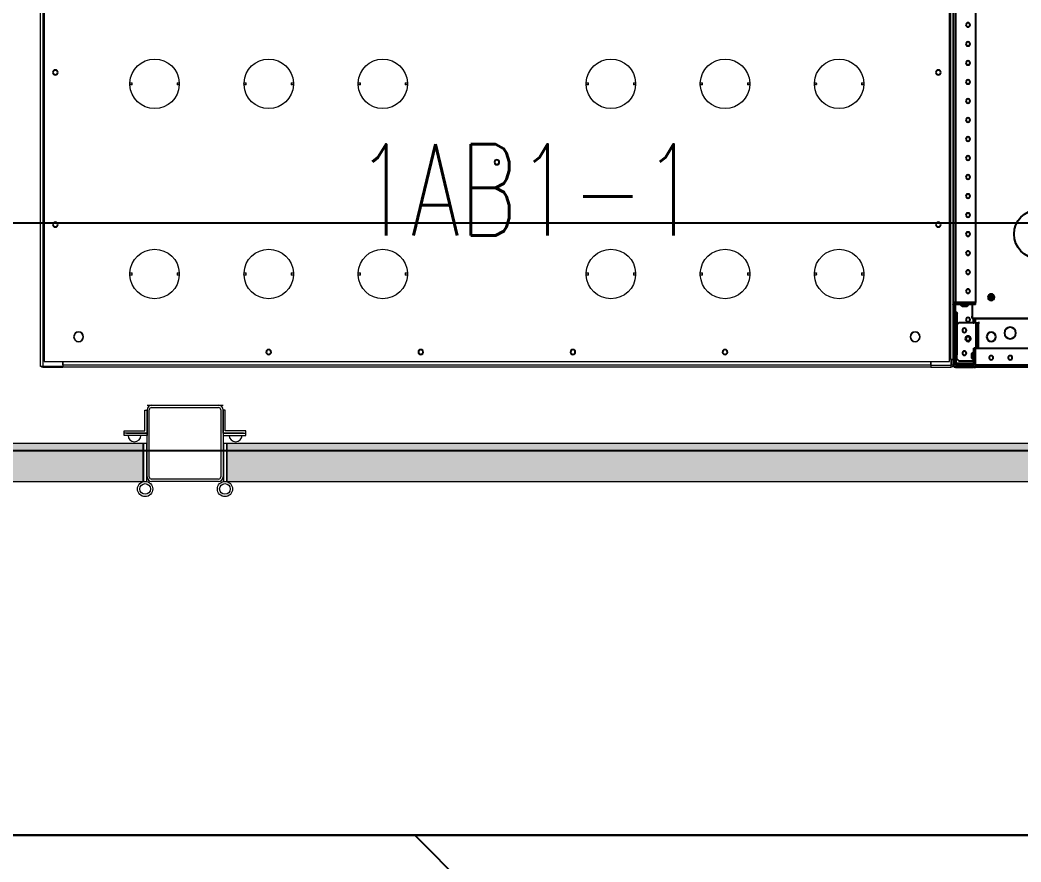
# Model space of a CAD drawing. Extents: x 758840 to 1108724, y -102573 to 143521.
# Drawn here: x 814928 to 816244, y 69992 to 71099 of the extents above; entities that cross this region are included whole.
import ezdxf
from ezdxf.xclip import XClip

# ---------------------------------------------------------------- set-up
doc = ezdxf.new("R2010")
doc.units = 0
doc.header["$LTSCALE"] = 1000
doc.header["$MEASUREMENT"] = 0
for name, color, linetype in [('02电气-设备', 255, 'Continuous'), ('02电气-设备基础', 252, 'Continuous'), ('LWIRE', 1, 'Continuous'), ('电缆沟', 2, 'Continuous'), ('钢盖板', 6, 'Continuous')]:
    doc.layers.add(name, color=color, linetype=linetype)
doc.layers.add('细实线', color=3, linetype='Continuous', lineweight=5)
doc.styles.add('电气文字', font='txtd.shx', dxfattribs={"width": 0.8, "height": 3.5, "bigfont": 'HZTXT.shx'})

# ---------------------------------------------------------------- blocks, each defined once
blk = doc.blocks.new('332525')
at = {"color": 0, "lineweight": 15}
for p, q in [((1935745.8, 679933.7), (1935745.8, 679960.7)), ((1935745.8, 679960.7), (1935748.8, 679960.7)), ((1935748.8, 679960.7), (1935748.8, 679930.7)), ((1935718.8, 679933.7), (1935745.8, 679933.7)), ((1935718.8, 679930.7), (1935718.8, 679933.7)), ((1935748.8, 679930.7), (1935718.8, 679930.7)), ((1935748.8, 679930.7), (1935745.8, 679930.7)), ((1935748.8, 679933.7), (1935748.8, 679930.7))]:
    blk.add_line(p, q, dxfattribs=at)
blk = doc.blocks.new('联络柜')
at = {"linetype": 'Continuous', "lineweight": 25}
for p, q in [((1194, 1115), (1194, 85)), ((1197, 1115), (1197, 82)), ((1167.5, 517.5), (1167.5, 85)), ((1147, 94.7), (1147, 89.3)), ((1167.5, 85), (1194, 85)), ((1167.5, 82.5), (1167.5, 85)), ((1167.5, 82.5), (1194, 82.5)), ((1172, 82.5), (1172, 64.5)), ((1177.2, 82.5), (1177.2, 81.5)), ((1177.2, 81.5), (1178.7, 80)), ((1178.7, 80), (1185.2, 80)), ((1185.2, 80), (1186.8, 81.5)), ((1186.8, 81.5), (1186.8, 82.5)), ((1194, 85), (1197, 85)), ((1194, 72.7), (1194, 82.5)), ((1194.5, 85), (1194.5, 85)), ((1194.5, 3), (1194.5, 82)), ((1197, 82), (1197, 3)), ((1172, 67), (1172.5, 67)), ((1172.5, 67), (1172.5, 64.5)), ((1191.8, 58.8), (1191.8, 70.9)), ((1194.3, 70.9), (1191.8, 70.9)), ((1194.3, 58.8), (1194.3, 70.9)), ((1194.4, 70.9), (1194.4, 72.7)), ((1194.4, 70.9), (1194.4, 28.5)), ((1194.5, 70.9), (1194.4, 70.9)), ((1167.5, 64), (26.5, 64)), ((1172, 64.5), (897, 64.5)), ((1162.5, 58.6), (1162.5, 58.5)), ((1167.5, 58.6), (1162.5, 58.6)), ((1162.5, 58.5), (1164.3, 58.5)), ((1164.4, 58.5), (1164.3, 58.5)), ((1164.3, 58.5), (1164.3, 25)), ((1167, 58.5), (1164.4, 58.5)), ((1164.4, 58.5), (1164.4, 25)), ((1167, 58.5), (1189.5, 58.5)), ((1167, 58.5), (1167, 25)), ((1167.5, 58.6), (1167.5, 64.5)), ((1167.5, 58.6), (1170, 58.6)), ((1170, 58.6), (1170, 64.5)), ((1170.5, 58.6), (1170, 58.6)), ((1170.5, 64.5), (1170.5, 58.6)), ((1170.5, 58.6), (1171.8, 58.6)), ((1171.8, 58.6), (1171.8, 58.5)), ((1172, 64.5), (1172.5, 64.5)), ((1189.5, 58.5), (1191.8, 56.2)), ((1191.8, 58.8), (1194.3, 58.8)), ((1191.8, 54.5), (1191.8, 58.8)), ((1191.8, 54.5), (1194.3, 54.5)), ((1191.8, 16.3), (1191.8, 54.5)), ((1194.3, 54.5), (1194.3, 58.8)), ((1194.3, 16.3), (1194.3, 54.5)), ((1194.4, 28.5), (1194.5, 28.5)), ((1167.5, 25), (26.5, 25)), ((1167.5, 25), (1170, 25)), ((1167.5, 3), (1167.5, 25)), ((1170, 3), (1170, 25)), ((1171, 19.8), (1170, 19.8)), ((1172.5, 18.2), (1171, 19.8)), ((1172.5, 11.8), (1172.5, 18.2)), ((1191.8, 16.3), (1194.3, 16.3)), ((1192.5, 16.3), (1192.5, 11.5)), ((1194, 10.2), (1194, 16.3)), ((23.5, 0), (1167.5, 0)), ((1167.5, 3), (26.5, 3)), ((1167.5, 0), (1167.5, 3)), ((1167.5, 2.7), (1167.5, 2.7)), ((1167.5, 2.5), (1167.5, 2.5)), ((1170, 0), (1167.5, 0)), ((1170, 10.2), (1171, 10.2)), ((1189.5, 8.5), (1170, 8.5)), ((1189.5, 5.2), (1170, 5.2)), ((1170, 0), (1170, 0)), ((1189.5, 2.7), (1170.1, 2.7)), ((1194, 2.5), (1170.5, 2.5)), ((1194, 0), (1170.5, 0)), ((1171, 10.2), (1172.5, 11.8)), ((1192.5, 11.5), (1189.5, 8.5)), ((1189.5, 2.7), (1189.5, 5.2)), ((1192.5, 5.2), (1189.5, 5.2)), ((1192.5, 2.7), (1189.5, 2.7)), ((1192.5, 2.7), (1192.5, 5.2)), ((1193.7, 10.2), (1193.7, 2.5)), ((1194, 10.2), (1193.7, 10.2)), ((1194.5, 10.2), (1194, 10.2))]:
    blk.add_line(p, q, dxfattribs=at)
for centre, radius in [((1177.5, 450), 2.7), ((1177.5, 425), 2.7), ((1177.5, 400), 2.7), ((1177.5, 375), 2.7), ((1177.5, 350), 2.7), ((1177.5, 325), 2.7), ((1177.5, 300), 2.7), ((1177.5, 275), 2.7), ((1177.5, 250), 2.7), ((1177.5, 225), 2.7), ((1177.5, 200), 2.7), ((1177.5, 175), 2.7), ((1177.5, 150), 2.7), ((1177.5, 125), 2.7), ((1147, 92), 4.25), ((1147, 92), 2.7), ((1177.5, 100), 2.7), ((1177.5, 62.5), 2.7), ((1122, 45), 7.5), ((1147, 40), 6), ((1177.5, 37.5), 3.55), ((1177.5, 37.5), 2.7), ((1182.2, 48.5), 2.7), ((1122, 12.5), 2.7), ((1147, 12.5), 2.7), ((1182.2, 18.5), 2.7)]:
    blk.add_circle(centre, radius, dxfattribs=at)
for centre, radius, start, end in [((1084.5, 175), 32.5, 272.6454, 87.3546), ((1194, 82), 3, 0, 90), ((1194, 82), 0.5, 360, 90), ((1194.1, 70.4), 2.32, 81.9505, 168.5782), ((1194.4, 70.8), 0.0893, 81.9505, 168.5782), ((1194.4, 72.8), 0.0893, 261.9505, 348.5782), ((1194.4, 28.4), 0.0893, 81.9505, 168.5782), ((1170.5, 3), 3, 180, 270), ((1170.5, 3), 0.5, 180, 270), ((1194, 3), 0.5, 270, 0), ((1194, 3), 3, 270, 0)]:
    blk.add_arc(centre, radius, start, end, dxfattribs=at)
blk = doc.blocks.new('低压总进线柜')
at = {"linetype": 'Continuous', "lineweight": 15}
for p, q in [((0, 1199), (-3, 1199)), ((-3, 1199), (-3, 10.2)), ((0, 1200), (0.3, 1200)), ((0, 1199), (0, 1200)), ((26.5, 1199), (0, 1199)), ((0, 10.2), (0, 1199)), ((0.3, 1200), (0.3, 1199)), ((0.3, 1200), (1.8, 1200)), ((1.8, 1200), (26.5, 1200)), ((1.8, 1200), (1.8, 1199)), ((26.5, 1200), (26.5, 1199)), ((1167.5, 1200), (26.5, 1200)), ((26.5, 1200), (26.5, 1200)), ((26.5, 1192.5), (26.5, 1199)), ((1167.5, 1200), (1167.5, 1199.2)), ((1167.5, 1200), (1194, 1200)), ((1167.5, 1197.5), (1167.5, 1199.2)), ((1194, 1197.5), (1194, 1200)), ((2, 1192.5), (1192, 1192.5)), ((2, 717.5), (2, 1192.5)), ((26.5, 1197), (1167.5, 1197)), ((26.5, 1197), (26.5, 1192.5)), ((1193.7, 1197.5), (1167.5, 1197.5)), ((1167.5, 1197.5), (1167.5, 1192.5)), ((1167.5, 1192.5), (1167.5, 1197)), ((1192, 1192.5), (1192, 717.5)), ((1193.7, 1189.8), (1193.7, 1197.5)), ((1193.7, 1197.5), (1194, 1197.5)), ((1194, 1189.8), (1193.7, 1189.8)), ((1194, 1189.8), (1194, 1197.5)), ((1194, 1189.8), (1194, 1)), ((1197, 1189.8), (1194, 1189.8)), ((1194.5, 1197), (1197, 1197)), ((1194.5, 1190), (1194.5, 1197)), ((1194.5, 1190), (1197, 1190)), ((1194.5, 1189.8), (1194.5, 1190)), ((1197, 1190), (1197, 1197)), ((1197, 1189.8), (1197, 1190)), ((1197, 1), (1197, 1189.8)), ((117.5, 1079), (114.5, 1079)), ((114.5, 1076), (117.5, 1076)), ((179.5, 1079), (176.5, 1079)), ((176.5, 1076), (179.5, 1076)), ((267.5, 1079), (264.5, 1079)), ((264.5, 1076), (267.5, 1076)), ((329.5, 1079), (326.5, 1079)), ((326.5, 1076), (329.5, 1076)), ((417.5, 1079), (414.5, 1079)), ((414.5, 1076), (417.5, 1076)), ((479.5, 1079), (476.5, 1079)), ((476.5, 1076), (479.5, 1076)), ((717.5, 1079), (714.5, 1079)), ((714.5, 1076), (717.5, 1076)), ((779.5, 1079), (776.5, 1079)), ((776.5, 1076), (779.5, 1076)), ((867.5, 1079), (864.5, 1079)), ((864.5, 1076), (867.5, 1076)), ((929.5, 1079), (926.5, 1079)), ((926.5, 1076), (929.5, 1076)), ((1017.5, 1079), (1014.5, 1079)), ((1014.5, 1076), (1017.5, 1076)), ((1079.5, 1079), (1076.5, 1079)), ((1076.5, 1076), (1079.5, 1076)), ((117.5, 829), (114.5, 829)), ((114.5, 826), (117.5, 826)), ((179.5, 829), (176.5, 829)), ((176.5, 826), (179.5, 826)), ((267.5, 829), (264.5, 829)), ((264.5, 826), (267.5, 826)), ((329.5, 829), (326.5, 829)), ((326.5, 826), (329.5, 826)), ((417.5, 829), (414.5, 829)), ((414.5, 826), (417.5, 826)), ((479.5, 829), (476.5, 829)), ((476.5, 826), (479.5, 826)), ((717.5, 829), (714.5, 829)), ((714.5, 826), (717.5, 826)), ((779.5, 829), (776.5, 829)), ((776.5, 826), (779.5, 826)), ((867.5, 829), (864.5, 829)), ((864.5, 826), (867.5, 826)), ((929.5, 829), (926.5, 829)), ((926.5, 826), (929.5, 826)), ((1017.5, 829), (1014.5, 829)), ((1014.5, 826), (1017.5, 826)), ((1079.5, 829), (1076.5, 829)), ((1076.5, 826), (1079.5, 826))]:
    blk.add_line(p, q, dxfattribs=at)
for centre, radius in [((297, 1180), 3.55), ((297, 1180), 2.7), ((497, 1180), 3.55), ((497, 1180), 2.7), ((697, 1180), 3.55), ((697, 1180), 2.7), ((897, 1180), 3.55), ((897, 1180), 2.7), ((47, 1160), 6.5), ((47, 1160), 6), ((1147, 1160), 6.5), ((1147, 1160), 6), ((16.5, 1012.5), 3.55), ((16.5, 1012.5), 2.7), ((1177.5, 1012.5), 3.55), ((1177.5, 1012.5), 2.7), ((597, 930.5), 3.55), ((597, 930.5), 2.7), ((16.5, 812.5), 3.55), ((1177.5, 812.5), 3.55), ((16.5, 812.5), 2.7), ((1177.5, 812.5), 2.7)]:
    blk.add_circle(centre, radius, dxfattribs=at)
for centre, radius, start, end in [((0, 1197), 3, 90, 138.1897), ((1194, 1197), 3, 0, 90), ((1194, 1197), 0.5, 0, 90), ((147, 1077.5), 32.5, 2.6454, 177.3546), ((297, 1077.5), 32.5, 2.6454, 177.3546), ((447, 1077.5), 32.5, 2.6454, 177.3546), ((747, 1077.5), 32.5, 2.6454, 177.3546), ((897, 1077.5), 32.5, 2.6454, 177.3546), ((1047, 1077.5), 32.5, 2.6454, 177.3546), ((147, 1077.5), 32.5, 177.3546, 182.6454), ((147, 1077.5), 32.5, 182.6454, 357.3546), ((147, 1077.5), 29.5, 177.0854, 182.9146), ((147, 1077.5), 29.5, 357.0854, 2.9146), ((147, 1077.5), 32.5, 357.3546, 2.6454), ((297, 1077.5), 32.5, 177.3546, 182.6454), ((297, 1077.5), 32.5, 182.6454, 357.3546), ((297, 1077.5), 29.5, 177.0854, 182.9146), ((297, 1077.5), 29.5, 357.0854, 2.9146), ((297, 1077.5), 32.5, 357.3546, 2.6454), ((447, 1077.5), 32.5, 177.3546, 182.6454), ((447, 1077.5), 32.5, 182.6454, 357.3546), ((447, 1077.5), 29.5, 177.0854, 182.9146), ((447, 1077.5), 29.5, 357.0854, 2.9146), ((447, 1077.5), 32.5, 357.3546, 2.6454), ((747, 1077.5), 32.5, 177.3546, 182.6454), ((747, 1077.5), 32.5, 182.6454, 357.3546), ((747, 1077.5), 29.5, 177.0854, 182.9146), ((747, 1077.5), 29.5, 357.0854, 2.9146), ((747, 1077.5), 32.5, 357.3546, 2.6454), ((897, 1077.5), 32.5, 177.3546, 182.6454), ((897, 1077.5), 32.5, 182.6454, 357.3546), ((897, 1077.5), 29.5, 177.0854, 182.9146), ((897, 1077.5), 29.5, 357.0854, 2.9146), ((897, 1077.5), 32.5, 357.3546, 2.6454), ((1047, 1077.5), 32.5, 177.3546, 182.6454), ((1047, 1077.5), 32.5, 182.6454, 357.3546), ((1047, 1077.5), 29.5, 177.0854, 182.9146), ((1047, 1077.5), 29.5, 357.0854, 2.9146), ((1047, 1077.5), 32.5, 357.3546, 2.6454), ((147, 827.5), 32.5, 2.6454, 177.3546), ((297, 827.5), 32.5, 2.6454, 177.3546), ((447, 827.5), 32.5, 2.6454, 177.3546), ((747, 827.5), 32.5, 2.6454, 177.3546), ((897, 827.5), 32.5, 2.6454, 177.3546), ((1047, 827.5), 32.5, 2.6454, 177.3546), ((147, 827.5), 32.5, 177.3546, 182.6454), ((147, 827.5), 32.5, 182.6454, 357.3546), ((147, 827.5), 29.5, 177.0854, 182.9146), ((147, 827.5), 29.5, 357.0854, 2.9146), ((147, 827.5), 32.5, 357.3546, 2.6454), ((297, 827.5), 32.5, 177.3546, 182.6454), ((297, 827.5), 32.5, 182.6454, 357.3546), ((297, 827.5), 29.5, 177.0854, 182.9146), ((297, 827.5), 29.5, 357.0854, 2.9146), ((297, 827.5), 32.5, 357.3546, 2.6454), ((447, 827.5), 32.5, 177.3546, 182.6454), ((447, 827.5), 32.5, 182.6454, 357.3546), ((447, 827.5), 29.5, 177.0854, 182.9146), ((447, 827.5), 29.5, 357.0854, 2.9146), ((447, 827.5), 32.5, 357.3546, 2.6454), ((747, 827.5), 32.5, 177.3546, 182.6454), ((747, 827.5), 32.5, 182.6454, 357.3546), ((747, 827.5), 29.5, 177.0854, 182.9146), ((747, 827.5), 29.5, 357.0854, 2.9146), ((747, 827.5), 32.5, 357.3546, 2.6454), ((897, 827.5), 32.5, 177.3546, 182.6454), ((897, 827.5), 32.5, 182.6454, 357.3546), ((897, 827.5), 29.5, 177.0854, 182.9146), ((897, 827.5), 29.5, 357.0854, 2.9146), ((897, 827.5), 32.5, 357.3546, 2.6454), ((1047, 827.5), 32.5, 177.3546, 182.6454), ((1047, 827.5), 32.5, 182.6454, 357.3546), ((1047, 827.5), 29.5, 177.0854, 182.9146), ((1047, 827.5), 29.5, 357.0854, 2.9146), ((1047, 827.5), 32.5, 357.3546, 2.6454)]:
    blk.add_arc(centre, radius, start, end, dxfattribs=at)
blk = doc.blocks.new('BD4-PAL0101-LVPM-02')
at = {"ltscale": 5}
h = blk.add_hatch(dxfattribs=at)
h.set_pattern_fill('隔热材料01', color=8, scale=80, angle=45)
h.set_pattern_definition([(315, (-6392441.697, 4851832.686), (28.28427125, 28.28427125), [4.0142, -35.9858]), (315, (-6392462.887, 4851811.496), (28.28427125, 28.28427125), [4.0142, -35.9858]), (135, (-6392429.262, 4851806.734), (-28.28427125, -28.28427125), [4.0142, -35.9858]), (135, (-6392436.936, 4851799.06), (-28.28427125, -28.28427125), [4.0142, -35.9858]), (225, (-6392414.405, 4851812.5), (28.28427125, -28.28427125), [40.0194, 0.0194]), (180, (-6392423.72, 4851806.025), (-28.2842, 28.2842), [3.4144, -53.1542]), (161.56505, (-6392398.85, 4851834.31), (-28.284169758, 28.28429741), [2.244, -87.1988]), (161.56505, (-6392427.134, 4851806.025), (-28.284169758, 28.28429741), [2.244, -87.1988]), (198.43495, (-6392391.177, 4851835.73), (-28.28429741, 28.28416976), [4.488, -84.9548]), (198.43495, (-6392419.46, 4851807.444), (-28.28429741, 28.28416976), [4.488, -84.9548]), (108.43495, (-6392403.817, 4851837.857), (-28.28429741, 28.284169758), [21.3712, -68.0716]), (108.43495, (-6392432.101, 4851809.573), (-28.28429741, 28.284169758), [21.3712, -68.0716]), (161.56505, (-6392413.413, 4851860.97), (-28.284169758, 28.28429741), [2.244, -87.1988]), (161.56505, (-6392441.697, 4851832.686), (-28.284169758, 28.28429741), [2.244, -87.1988]), (180, (-6392443.826, 4851833.395), (-28.2842, 28.2842), [3.4144, -53.1542]), (198.43495, (-6392418.956, 4851861.68), (-28.28429741, 28.28416976), [4.488, -84.9548]), (198.43495, (-6392447.24, 4851833.395), (-28.28429741, 28.28416976), [4.488, -84.9548]), (90, (-6392463.597, 4851813.625), (-28.2842, 28.2842), [3.4144, -53.1542]), (108.43495, (-6392434.603, 4851839.78), (-28.28429741, 28.284169758), [2.244, -87.1988]), (108.43495, (-6392462.887, 4851811.496), (-28.28429741, 28.284169758), [2.244, -87.1988]), (71.56505, (-6392435.313, 4851845.323), (-28.28416976, 28.28429741), [4.488, -84.9548]), (71.56505, (-6392463.597, 4851817.04), (-28.28416976, 28.28429741), [4.488, -84.9548]), (161.56505, (-6392411.49, 4851830.184), (-28.284169758, 28.28429741), [21.3712, -68.0716]), (161.56505, (-6392439.774, 4851801.9), (-28.284169758, 28.28429741), [21.3712, -68.0716]), (90, (-6392436.226, 4851793.518), (-28.2842, 28.2842), [3.4144, -53.1542]), (108.43495, (-6392407.942, 4851825.216), (-28.28429741, 28.284169758), [2.244, -87.1988]), (108.43495, (-6392436.226, 4851796.932), (-28.28429741, 28.284169758), [2.244, -87.1988]), (71.56505, (-6392409.36, 4851817.544), (-28.28416976, 28.28429741), [4.488, -84.9548]), (71.56505, (-6392437.646, 4851789.26), (-28.28416976, 28.28429741), [4.488, -84.9548])])
h.paths.add_polyline_path([(1944777.6, 712983.1), (1944212.1, 712983.1), (1944212.1, 712933.1), (1944777.6, 712933.1)])
h.paths.add_polyline_path([(1945348.1, 712983.1), (1944782.6, 712983.1), (1944782.6, 712933.1), (1945348.1, 712933.1)])
h.paths.add_polyline_path([(1943209.6, 712933.1), (1944102.1, 712933.1), (1944102.1, 712983.1), (1943209.6, 712983.1)])
h.paths.add_polyline_path([(1942312.1, 712933.1), (1943204.6, 712933.1), (1943204.6, 712983.1), (1942312.1, 712983.1)])
h.paths.add_polyline_path([(1942202.1, 712983.1), (1941309.6, 712983.1), (1941309.6, 712933.1), (1942202.1, 712933.1)])
h.paths.add_polyline_path([(1941304.6, 712933.1), (1941304.6, 712983.1), (1940412.1, 712983.1), (1940412.1, 712933.1)])
h.paths.add_polyline_path([(1939209.6, 712933.1), (1940302.1, 712933.1), (1940302.1, 712983.1), (1939209.6, 712983.1)])
h.paths.add_polyline_path([(1939204.6, 712933.1), (1939204.6, 712983.1), (1938112.1, 712983.1), (1938112.1, 712933.1)])
h.paths.add_polyline_path([(1936804.6, 712933.1), (1938002.1, 712933.1), (1938002.1, 712983.1), (1936804.6, 712983.1)])
h.paths.add_polyline_path([(1936799.6, 712933.1), (1936799.6, 712983.1), (1935602.1, 712983.1), (1935602.1, 712933.1)])
h.paths.add_polyline_path([(1934199.6, 712933.1), (1935492.1, 712933.1), (1935492.1, 712983.1), (1934199.6, 712983.1)])
h.paths.add_polyline_path([(1934194.6, 712933.1), (1934194.6, 712983.1), (1932902.1, 712983.1), (1932902.1, 712933.1)])
h.paths.add_polyline_path([(1932792.1, 712933.1), (1931952.1, 712933.1), (1931952.1, 712983.1), (1932792.1, 712983.1)])
at = {"lineweight": 15}
for p, q in [((1935497.1, 713033.1, 0), (1935597.1, 713033.1, 0)), ((1935467.1, 712993.6, 0), (1935467.1, 712996.6, 0)), ((1935497.1, 712996.6, 0), (1935470.1, 712996.6, 0)), ((1935470.1, 712996.6, 0), (1935497.1, 712996.6, 0)), ((1935497.1, 712996.6, 0), (1935497.1, 712993.6, 0)), ((1935597.1, 712996.6, 0), (1935624.1, 712996.6, 0)), ((1935624.1, 712996.6, 0), (1935597.1, 712996.6, 0)), ((1935597.1, 712996.6, 0), (1935597.1, 712993.6, 0)), ((1935627.1, 712993.6, 0), (1935627.1, 712996.6, 0)), ((1935497.1, 712993.6, 0), (1935467.1, 712993.6, 0)), ((1935492.6, 712983.1, 0), (1935492.6, 712932.9, 0)), ((1935496.6, 712983.1, 0), (1935492.6, 712983.1, 0)), ((1935496.6, 712983.1, 0), (1935496.6, 712932.9, 0)), ((1935597.1, 712993.6, 0), (1935627.1, 712993.6, 0)), ((1935597.6, 712983.1, 0), (1935597.6, 712932.9, 0)), ((1935601.6, 712983.1, 0), (1935597.6, 712983.1, 0)), ((1935601.6, 712983.1, 0), (1935601.6, 712932.9, 0))]:
    blk.add_line(p, q, dxfattribs=at)
at = {"linetype": 'ByBlock', "lineweight": 15}
for p, q in [((1935492.1, 712983.1, 0), (1934199.6, 712983.1, 0)), ((1935492.1, 712933.1, 0), (1935492.1, 712983.1, 0)), ((1936799.6, 712983.1, 0), (1935602.1, 712983.1, 0)), ((1935602.1, 712983.1, 0), (1935602.1, 712933.1, 0)), ((1934199.6, 712933.1, 0), (1935492.1, 712933.1, 0)), ((1935602.1, 712933.1, 0), (1936799.6, 712933.1, 0))]:
    blk.add_line(p, q, dxfattribs=at)
at = {"linetype": 'Continuous', "lineweight": 15}
blk.add_line((1935491.7, 712941.5, 0), (1935491.7, 712941.5, 0), dxfattribs=at)
at = {"lineweight": 15}
for centre, radius in [((1935494.6, 712923.1, 0), 10), ((1935494.6, 712923.1, 0), 7), ((1935599.6, 712923.1, 0), 10), ((1935599.6, 712923.1, 0), 7)]:
    blk.add_circle(centre, radius, dxfattribs=at)
for centre in [(1935480.6, 712993.6, 0), (1935613.6, 712993.6, 0)]:
    blk.add_arc(centre, 8.49, 180, 0, dxfattribs=at)
at = {"layer": '细实线', "lineweight": 15}
for p, q in [((1935497.1, 712939.1), (1935497.1, 713027.1)), ((1935497.1, 712939.1, 0), (1935497.1, 713027.1, 0)), ((1935500.1, 712939.1), (1935500.1, 713027.1)), ((1935500.1, 712939.1, 0), (1935500.1, 713027.1, 0)), ((1935503.1, 713033.1), (1935591.1, 713033.1)), ((1935503.1, 713033.1, 0), (1935591.1, 713033.1, 0)), ((1935503.1, 713030.1), (1935591.1, 713030.1)), ((1935503.1, 713030.1, 0), (1935591.1, 713030.1, 0)), ((1935594.1, 713027.1), (1935594.1, 712939.1)), ((1935594.1, 713027.1, 0), (1935594.1, 712939.1, 0)), ((1935597.1, 713027.1), (1935597.1, 712939.1)), ((1935597.1, 713027.1, 0), (1935597.1, 712939.1, 0)), ((1935591.1, 712936.1, 0), (1935503.1, 712936.1, 0)), ((1935591.1, 712933.1, 0), (1935503.1, 712933.1, 0))]:
    blk.add_line(p, q, dxfattribs=at)
for centre, radius, start, end in [((1935503.1, 713027.1), 6, 90, 180), ((1935503.1, 713027.1, 0), 6, 90, 180), ((1935503.1, 713027.1), 3, 90, 180), ((1935503.1, 713027.1, 0), 3, 90, 180), ((1935591.1, 713027.1), 6, 0, 90), ((1935591.1, 713027.1, 0), 6, 0, 90), ((1935591.1, 713027.1), 3, 0, 90), ((1935591.1, 713027.1, 0), 3, 0, 90), ((1935503.1, 712939.1, 0), 6, 180, 270), ((1935503.1, 712939.1, 0), 3, 180, 270), ((1935591.1, 712939.1, 0), 6, 270, 0), ((1935591.1, 712939.1, 0), 3, 270, 0)]:
    blk.add_arc(centre, radius, start, end, dxfattribs=at)
at = {"lineweight": 15}
for p in [(-251.7, 33065.9), (-251.7, 33065.9, 0)]:
    blk.add_blockref('332525', p, dxfattribs=at)
at = {"lineweight": 15, "xscale": -1}
for p in [(3871345.8, 33065.9), (3871345.8, 33065.9, 0)]:
    blk.add_blockref('332525', p, dxfattribs=at)
at = {"layer": '02电气-设备', "color": 5, "ltscale": 5, "xscale": -1, "rotation": 180}
blk.add_blockref('低压总进线柜', (1935360.1, 714283.1), dxfattribs=at)
at = {"layer": '02电气-设备', "color": 5, "ltscale": 5, "xscale": -1}
blk.add_blockref('联络柜', (1937754.1, 713083.1), dxfattribs=at)
at = {"layer": 'LWIRE', "linetype": 'ByBlock', "lineweight": 15, "style": '电气文字', "width": 0.7}
blk.add_text('1AB1-1', height=120, dxfattribs=at).set_placement((1935771.9, 713256.1))
blk = doc.blocks.new('A$C675A25EF')
at = {"layer": '钢盖板'}
h = blk.add_hatch(dxfattribs=at)
h.set_pattern_fill('ANSI31', color=8, scale=5000, style=0)
h.set_pattern_definition([(45, (-316780.8, -189325), (-441.94174, 441.94174), [])])
h.paths.add_polyline_path([(56721.3, -23142), (62139.3, -23142), (62139.3, -23542), (56721.3, -23542)], flags=16)
h.paths.add_polyline_path([(62839.3, -23142), (171003.3, -23142), (171003.3, -23542), (62839.3, -23542)], flags=16)
h.paths.add_polyline_path([(171703.3, -23142), (177121.3, -23142), (177121.3, -23542), (171703.3, -23542)], flags=16)
h.paths.add_polyline_path([(177121.3, -47841.9), (177821.3, -47841.9), (177821.3, -24642), (178221.3, -24242), (211693.3, -24242), (211693.3, -25341.9), (211993.3, -25341.9), (211993.3, -24242), (216517.3, -24242), (216517.3, -25341.9), (216817.3, -25341.9), (216817.3, -24242), (216811.3, -24242), (216811.3, -23542), (177821.3, -23542), (177821.3, -23142), (216817.3, -23142), (216817.3, -21342.1), (216517.3, -21342.1), (216517.3, -22442), (211993.3, -22442), (211993.3, -21342.1), (211693.3, -21342.1), (211693.3, -22442), (192141.8, -22442), (192141.8, -21542), (194493.8, -21542), (194493.8, -20942), (184491.8, -20942), (184491.8, -21542), (185341.8, -21542), (185341.8, -22442), (169651.3, -22442), (169651.3, -21542), (171703.3, -21542), (171703.3, -20939.3), (161803.3, -20939.3), (161803.3, -21542), (162851.3, -21542), (162851.3, -22442), (143449.3, -22442), (143449.3, -21342.1), (143149.3, -21342.1), (143149.3, -22442), (138625.3, -22442), (138625.3, -21342.1), (138325.3, -21342.1), (138325.3, -22442), (95517.3, -22442), (95517.3, -21342.1), (95217.3, -21342.1), (95217.3, -22442), (90693.3, -22442), (90693.3, -21342.1), (90393.3, -21342.1), (90393.3, -22442), (70991.3, -22442), (70991.3, -21542), (72039.3, -21542), (72039.3, -20942), (62141.3, -20942), (62141.3, -21542), (64191.3, -21542), (64191.3, -22442), (48500.8, -22442), (48500.8, -21542), (49350.8, -21542), (49350.8, -20942), (39350.8, -20942), (39350.8, -21542), (41700.8, -21542), (41700.8, -22442), (22149.3, -22442), (22149.3, -21342.1), (21849.3, -21342.1), (21849.3, -22442), (17325.3, -22442), (17325.3, -21342.1), (17025.3, -21342.1), (17025.3, -22442), (17031.3, -22442), (17031.3, -23142), (56021.3, -23142), (56021.3, -23542), (17025.3, -23542), (17025.3, -25341.9), (17325.3, -25341.9), (17325.3, -24242), (21849.3, -24242), (21849.3, -25341.9), (22149.3, -25341.9), (22149.3, -24242), (55620.6, -24241.3), (56021.3, -24642), (56021.2, -47872.1), (56721.2, -47875.8), (56720.6, -24642.7), (57121.3, -24242), (64191.3, -24242), (64191.3, -25142), (62141.3, -25142), (62141.3, -25742), (72041.3, -25742), (72041.3, -25142), (70991.3, -25142), (70991.3, -24242), (90393.3, -24242), (90393.3, -25341.9), (90693.3, -25341.9), (90693.3, -24242), (95217.3, -24242), (95217.3, -25341.9), (95517.3, -25341.9), (95517.3, -24242), (138325.3, -24242), (138325.3, -25341.9), (138625.3, -25341.9), (138625.3, -24242), (143149.3, -24242), (143149.3, -25341.9), (143449.3, -25341.9), (143449.3, -24242), (162851.3, -24242), (162851.3, -25142), (161803.3, -25142), (161803.3, -25742), (171703.3, -25742), (171703.3, -25142), (169651.3, -25142), (169651.3, -24242), (176720.6, -24241.3), (177121.3, -24642)])
h.paths.add_polyline_path([(111433.3, -23142), (122409.3, -23142), (122409.3, -22442), (111433.3, -22442)], flags=16)
h.paths.add_polyline_path([(111433.3, -24242), (122409.3, -24242), (122409.3, -23542), (111433.3, -23542)], flags=16)
at = {"layer": '钢盖板', "color": 8}
blk.add_lwpolyline([(17031.3, -24242), (17031.3, -25341.9), (17331.3, -25341.9), (17331.3, -24242), (21851.3, -24242), (21851.3, -25341.9), (22151.3, -25341.9), (22151.3, -24242), (56021.3, -24242), (56021.3, -48519.9)], dxfattribs=at)
blk = doc.blocks.new('dlg')
at = {"layer": '电缆沟'}
blk.add_line((649886.2, 164514.9), (616411.2, 164514.9), dxfattribs=at)

msp = doc.modelspace()

# ---------------------------------------------------------------- linework, layer by layer
at = {"layer": '02电气-设备基础'}
msp.add_lwpolyline([(826754.74, 70532.54), (792096.74, 70532.54), (792096.74, 70832.54), (826754.74, 70832.54)], close=True, dxfattribs=at)

# ---------------------------------------------------------------- block references
at = {"layer": '02电气-设备'}
msp.add_blockref('BD4-PAL0101-LVPM-02', (-1120402.03, -642440.57, 0), dxfattribs=at)
at = {"layer": '电缆沟', "color": 250}
ref = msp.add_blockref('dlg', (195546.85, -94487.22), dxfattribs=at)
XClip(ref).set_block_clipping_path([(593286.1732931416, 142691.8646106179), (716986.1733082433, 211143.5433225089)])
at = {"layer": '钢盖板', "color": 8}
ref = msp.add_blockref('A$C675A25EF', (789811.69, 45785.61), dxfattribs=dict(at, xscale=-1, rotation=180))
XClip(ref).set_block_clipping_path([(-928.670863559, -70942.9526504109), (122721.3291515426, 2298.0898296545)])

doc.saveas('drawing.dxf')
